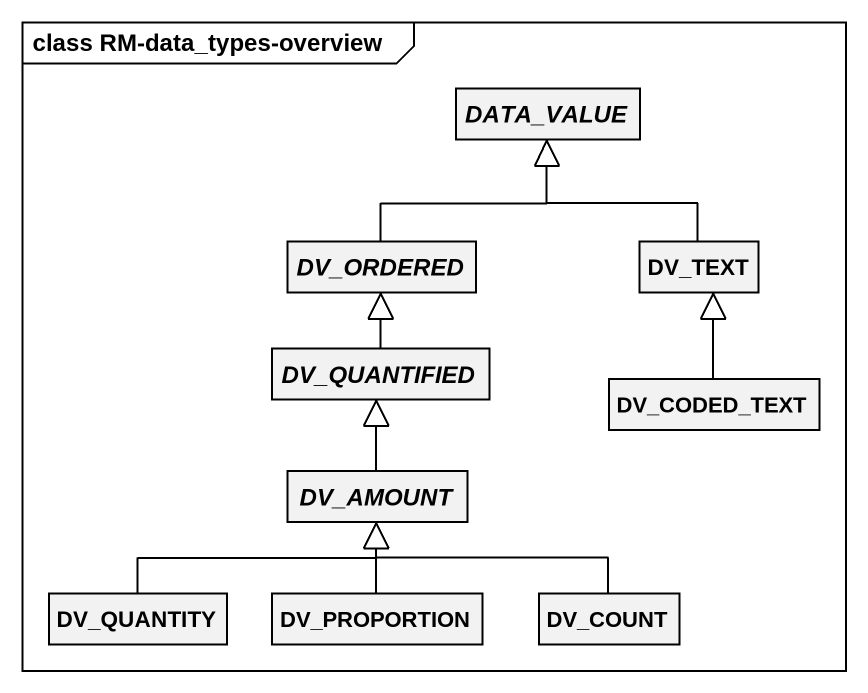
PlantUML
@startuml
mainframe class RM-data_types-overview
hide circle
hide empty members
abstract class DATA_VALUE
abstract class DV_ORDERED
class DV_TEXT
abstract class DV_QUANTIFIED
class DV_CODED_TEXT
abstract class DV_AMOUNT
class DV_QUANTITY
class DV_PROPORTION
class DV_COUNT
DV_ORDERED -up-|> DATA_VALUE
DV_TEXT -up-|> DATA_VALUE
DV_QUANTIFIED -up-|> DV_ORDERED
DV_CODED_TEXT -up-|> DV_TEXT
DV_AMOUNT -up-|> DV_QUANTIFIED
DV_QUANTITY -right-|> DV_AMOUNT
DV_PROPORTION -up-|> DV_AMOUNT
DV_COUNT -left-|> DV_AMOUNT
@enduml
